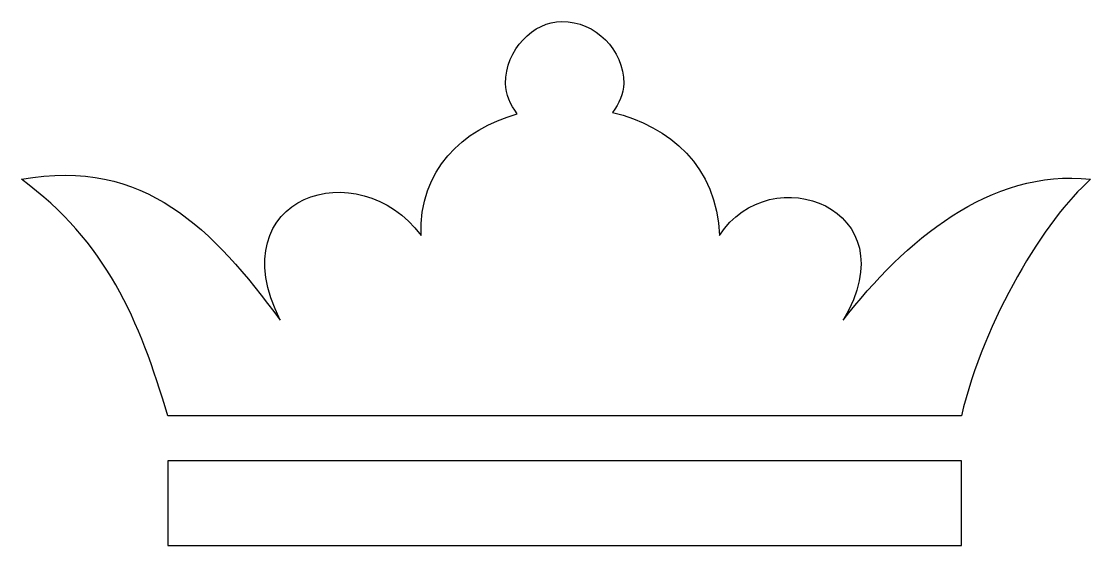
# Model space of a CAD drawing. Header units: centimetres. Extents: x -10.7 to 10.7, y -5.2 to 5.2.
import ezdxf

# ---------------------------------------------------------------- set-up
doc = ezdxf.new("R2010")
doc.units = ezdxf.units.CM
doc.header["$MEASUREMENT"] = 0
doc.layers.add('Camada 1', color=7, linetype='Continuous')

msp = doc.modelspace()

# ---------------------------------------------------------------- linework, layer by layer
at = {"layer": 'Camada 1'}
for points, knots in [([(5.73326, -0.7295), (7.08353, 1.51724), (4.27339, 2.53099), (3.26478, 0.95725), (3.26478, 0.95725), (3.21856, 2.3315), (2.26301, 3.13892), (1.1302, 3.41462), (1.1302, 3.41462), (1.2595, 3.59099), (1.35197, 3.78792), (1.35197, 3.99258), (1.35197, 3.99258), (1.35197, 4.66642), (0.78944, 5.22979), (0.11472, 5.22979), (0.11472, 5.22979), (-0.44866, 5.22979), (-1.00949, 4.66641), (-1.00949, 3.99255), (-1.00949, 3.99255), (-1.00949, 3.77591), (-0.91017, 3.56959), (-0.77404, 3.38549), (-0.77404, 3.38549), (-1.86486, 3.0781), (-2.73992, 2.26725), (-2.69626, 0.95725), (-2.69626, 0.95725), (-3.9335, 2.64315), (-6.74618, 1.74243), (-5.50809, -0.7295), (-5.50809, -0.7295), (-6.85575, 1.07028), (-8.20603, 2.53099), (-10.6788, 2.07974), (-10.6788, 2.07974), (-8.99033, 0.8425), (-8.31734, -0.72953), (-7.75481, -2.63974), (-7.75481, -2.63974), (-7.75481, -2.63974), (8.09728, -2.63973), (8.09728, -2.63973), (8.09728, -2.63973), (8.54763, -0.72952), (9.78061, 1.29288), (10.67877, 2.07975), (10.67877, 2.07975), (8.65812, 2.30324), (6.97135, 0.84253), (5.73326, -0.7295)], [0, 0, 0, 0, 0.07142857, 0.07142857, 0.07142857, 0.07142857, 0.14285714, 0.14285714, 0.14285714, 0.14285714, 0.21428571, 0.21428571, 0.21428571, 0.21428571, 0.28571429, 0.28571429, 0.28571429, 0.28571429, 0.35714286, 0.35714286, 0.35714286, 0.35714286, 0.42857143, 0.42857143, 0.42857143, 0.42857143, 0.5, 0.5, 0.5, 0.5, 0.57142857, 0.57142857, 0.57142857, 0.57142857, 0.64285714, 0.64285714, 0.64285714, 0.64285714, 0.71428571, 0.71428571, 0.71428571, 0.71428571, 0.78571429, 0.78571429, 0.78571429, 0.78571429, 0.85714286, 0.85714286, 0.85714286, 0.85714286, 1, 1, 1, 1]), ([(-7.75481, -3.5362), (-7.75481, -3.5362), (8.09728, -3.5362), (8.09728, -3.5362), (8.09728, -3.5362), (8.09728, -3.5362), (8.09728, -5.22979), (8.09728, -5.22979), (8.09728, -5.22979), (8.09728, -5.22979), (-7.75481, -5.22979), (-7.75481, -5.22979), (-7.75481, -5.22979), (-7.75481, -5.22979), (-7.75481, -3.5362), (-7.75481, -3.5362), (-7.75481, -3.5362), (-7.75481, -3.5362), (-7.75481, -3.5362), (-7.75481, -3.5362), (-7.75481, -3.5362), (-7.75481, -3.5362), (-7.75481, -3.5362), (-7.75481, -3.5362)], [0, 0, 0, 0, 0.14285714, 0.14285714, 0.14285714, 0.14285714, 0.28571429, 0.28571429, 0.28571429, 0.28571429, 0.42857143, 0.42857143, 0.42857143, 0.42857143, 0.57142857, 0.57142857, 0.57142857, 0.57142857, 0.71428571, 0.71428571, 0.71428571, 0.71428571, 1, 1, 1, 1])]:
    msp.add_open_spline(points, degree=3, knots=knots, dxfattribs=at)

doc.saveas('drawing.dxf')
